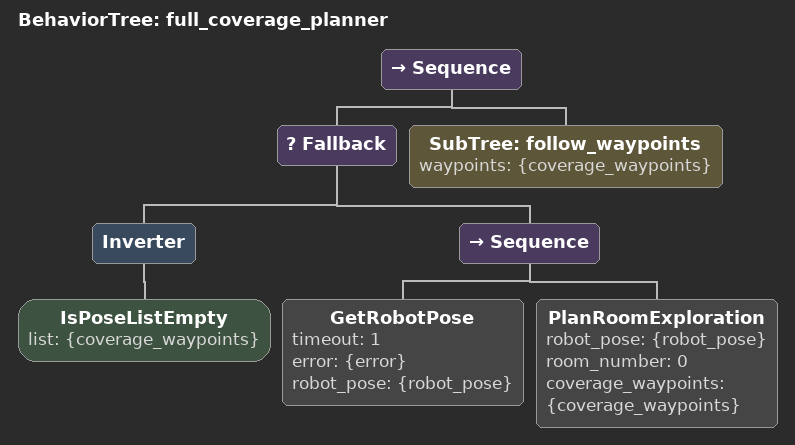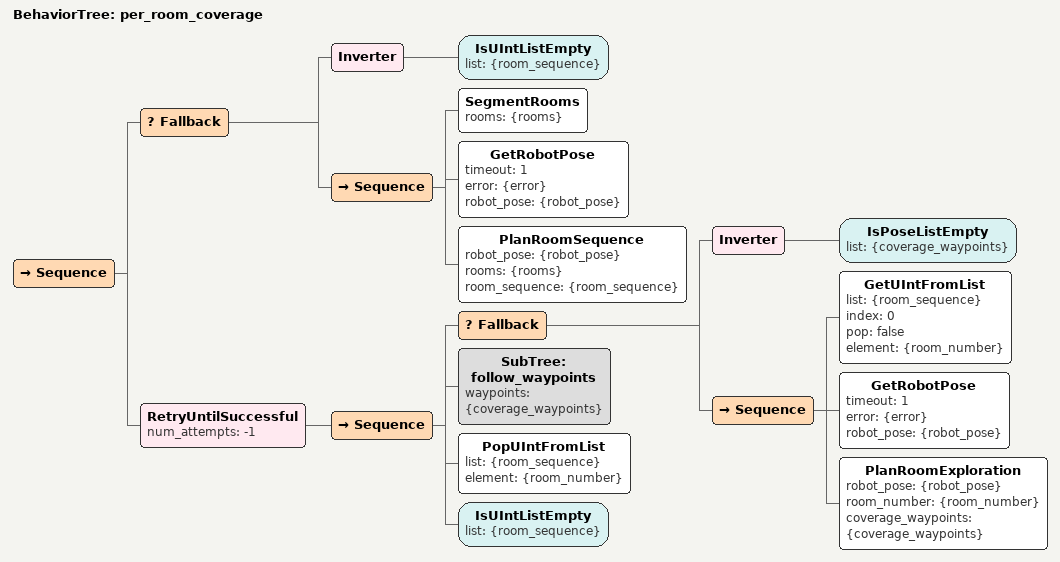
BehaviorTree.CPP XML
<?xml version="1.0" encoding="UTF-8"?>
<root BTCPP_format="4">
  <include path="navigation.xml"/>

  <!--
    Explore the whole map at once: plan the poses from where the camera sees all of it, from where the robot stands,
    and follow them as waypoints. Resumes the waypoints left, if any.
  -->
  <BehaviorTree ID="full_coverage_planner">
    <Sequence>
      <Fallback>
        <Inverter>
          <IsPoseListEmpty list="{coverage_waypoints}"/>
        </Inverter>
        <Sequence>
          <GetRobotPose timeout="1"
                        error="{error}"
                        robot_pose="{robot_pose}"/>
          <PlanRoomExploration robot_pose="{robot_pose}"
                               room_number="0"
                               coverage_waypoints="{coverage_waypoints}"/>
        </Sequence>
      </Fallback>
      <SubTree ID="follow_waypoints"
               waypoints="{coverage_waypoints}"/>
    </Sequence>
  </BehaviorTree>

  <BehaviorTree ID="per_room_coverage">
    <Sequence>
      <Fallback>
        <Inverter>
          <IsUIntListEmpty list="{room_sequence}"/>
        </Inverter>
        <Sequence>
          <SegmentRooms rooms="{rooms}"/>
          <GetRobotPose timeout="1"
                        error="{error}"
                        robot_pose="{robot_pose}"/>
          <PlanRoomSequence robot_pose="{robot_pose}"
                            rooms="{rooms}"
                            room_sequence="{room_sequence}"/>
        </Sequence>
      </Fallback>
      <RetryUntilSuccessful num_attempts="-1">
        <Sequence>
          <Fallback>
            <Inverter>
              <IsPoseListEmpty list="{coverage_waypoints}"/>
            </Inverter>
            <Sequence>
              <GetUIntFromList list="{room_sequence}"
                               index="0"
                               pop="false"
                               element="{room_number}"/>
              <GetRobotPose timeout="1"
                            error="{error}"
                            robot_pose="{robot_pose}"/>
              <PlanRoomExploration robot_pose="{robot_pose}"
                                   room_number="{room_number}"
                                   coverage_waypoints="{coverage_waypoints}"/>
            </Sequence>
          </Fallback>
          <SubTree ID="follow_waypoints"
                   waypoints="{coverage_waypoints}"/>
          <PopUIntFromList list="{room_sequence}"
                           element="{room_number}"/>
          <IsUIntListEmpty list="{room_sequence}"/>
        </Sequence>
      </RetryUntilSuccessful>
    </Sequence>
  </BehaviorTree>
</root>
